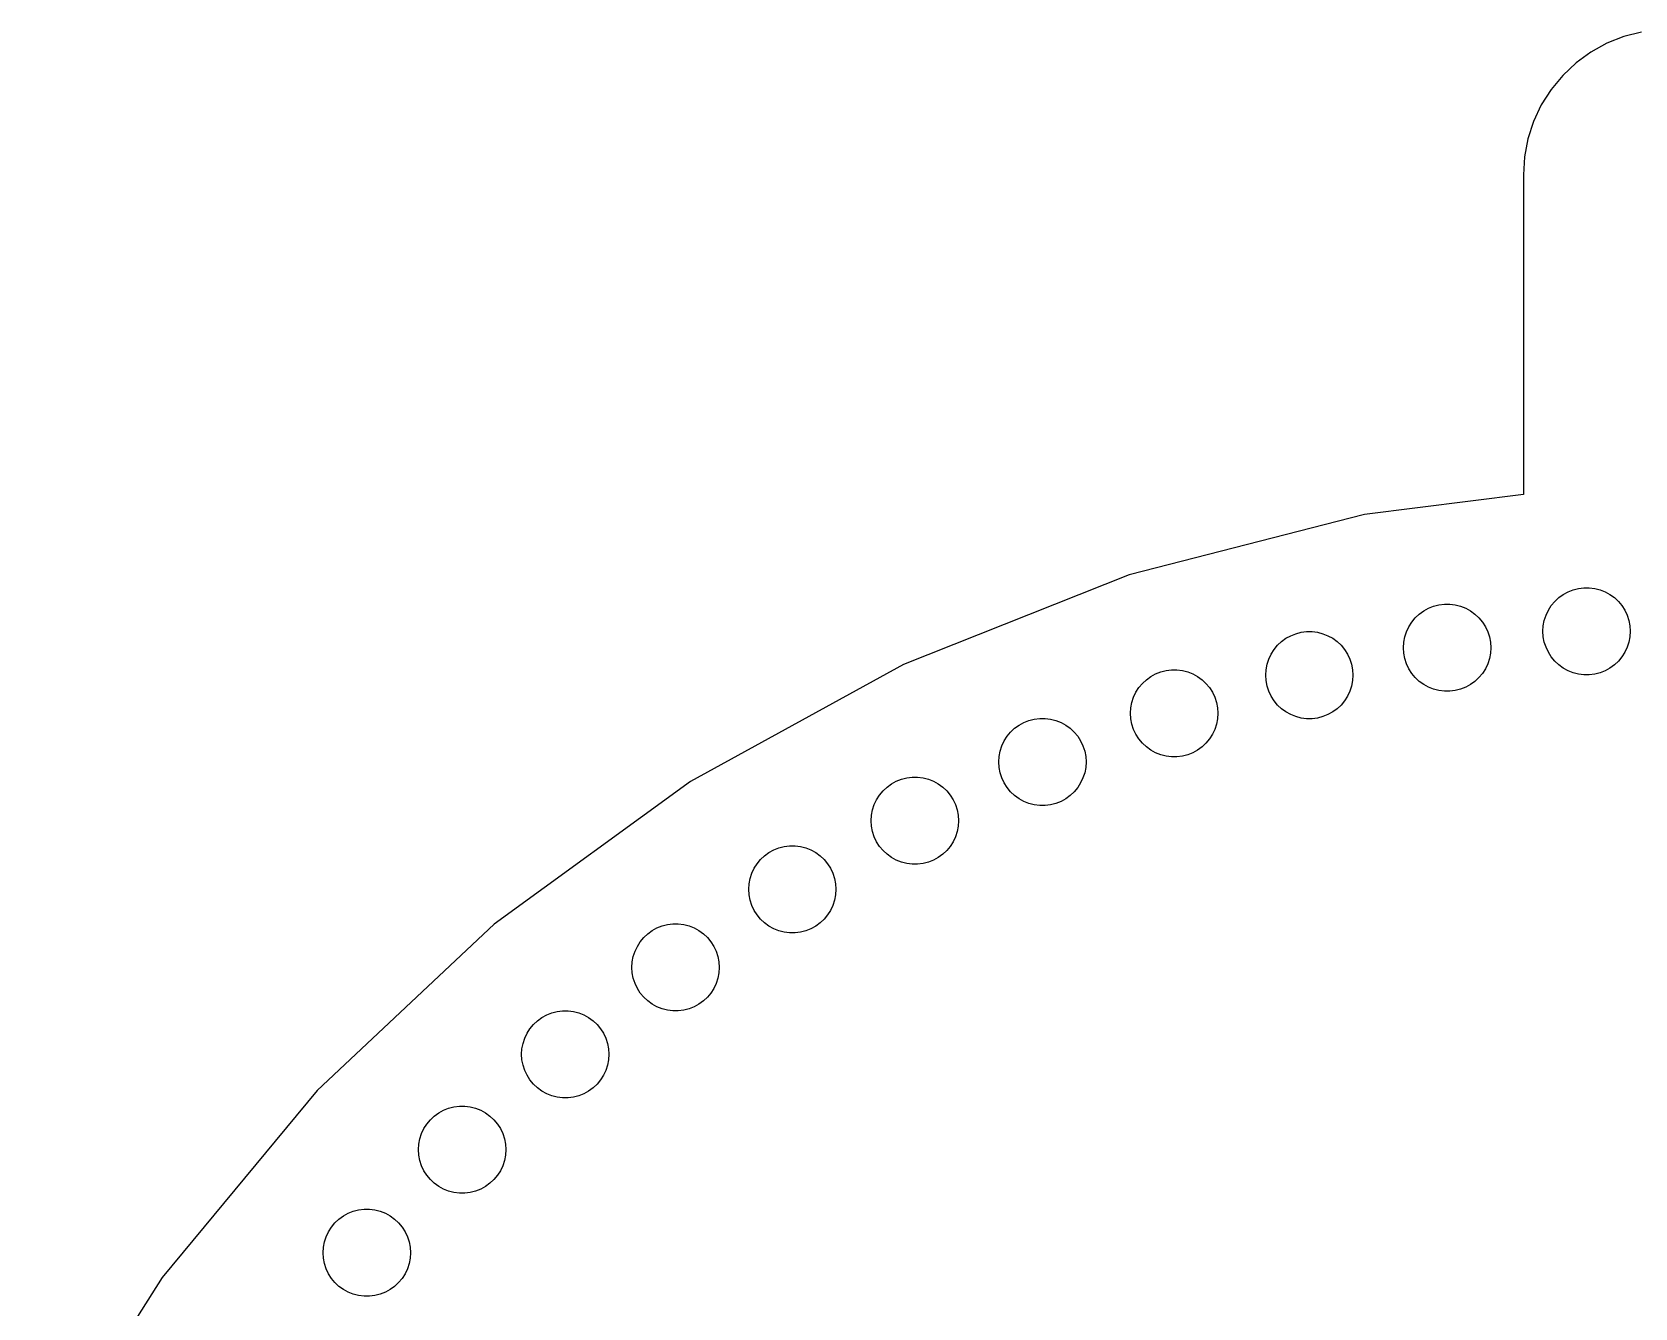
# Model space of a CAD drawing. Header units: metres. Extents: x -82 to 82, y -82 to 82.
# Drawn here: x -58.3 to -3.2, y 38 to 81.9 of the extents above; entities that cross this region are included whole.
import ezdxf

# ---------------------------------------------------------------- set-up
doc = ezdxf.new("R2010")
doc.units = ezdxf.units.M

msp = doc.modelspace()

# ---------------------------------------------------------------- linework, layer by layer
for p, q in [((-3.54507, 81.7553), (-4.12889, 81.5241)), ((-2.9369, 81.9114), (-3.54507, 81.7553)), ((-4.67912, 81.2216), (-5.18712, 80.8526)), ((-4.12889, 81.5241), (-4.67912, 81.2216)), ((-5.18712, 80.8526), (-5.64484, 80.4227)), ((-6.04507, 79.9389), (-6.38153, 79.4088)), ((-5.64484, 80.4227), (-6.04507, 79.9389)), ((-6.38153, 79.4088), (-6.64888, 78.8406)), ((-6.64888, 78.8406), (-6.84291, 78.2434)), ((-6.84291, 78.2434), (-6.96057, 77.6267)), ((-6.96057, 77.6267), (-7, 77)), ((-7, 77), (-7, 66.012)), ((-7, 66.012), (-12.4608, 65.3221)), ((-12.4608, 65.3221), (-20.5496, 63.2453)), ((-20.5496, 63.2453), (-28.3143, 60.171)), ((-6.03876, 62.1921), (-5.91869, 62.3372)), ((-5.91869, 62.3372), (-5.78136, 62.4662)), ((-5.78136, 62.4662), (-5.62897, 62.5769)), ((-5.62897, 62.5769), (-5.4639, 62.6676)), ((-5.4639, 62.6676), (-5.28876, 62.737)), ((-5.28876, 62.737), (-5.10629, 62.7838)), ((-5.10629, 62.7838), (-4.91942, 62.8074)), ((-4.91942, 62.8074), (-4.73105, 62.8074)), ((-4.73105, 62.8074), (-4.54416, 62.7838)), ((-4.54416, 62.7838), (-4.36169, 62.737)), ((-4.36169, 62.737), (-4.18655, 62.6676)), ((-4.18655, 62.6676), (-4.02148, 62.5769)), ((-4.02148, 62.5769), (-3.86909, 62.4662)), ((-3.86909, 62.4662), (-3.73178, 62.3372)), ((-3.73178, 62.3372), (-3.61169, 62.1921)), ((-10.8342, 61.6245), (-10.7142, 61.7697)), ((-10.7142, 61.7697), (-10.5768, 61.8986)), ((-10.5768, 61.8986), (-10.4245, 62.0093)), ((-10.4245, 62.0093), (-10.2594, 62.1001)), ((-10.2594, 62.1001), (-10.0842, 62.1694)), ((-10.0842, 62.1694), (-9.90178, 62.2163)), ((-9.90178, 62.2163), (-9.7149, 62.2399)), ((-9.7149, 62.2399), (-9.52652, 62.2399)), ((-9.52652, 62.2399), (-9.33965, 62.2163)), ((-9.33965, 62.2163), (-9.15718, 62.1694)), ((-9.15718, 62.1694), (-8.98204, 62.1001)), ((-8.98204, 62.1001), (-8.81697, 62.0093)), ((-8.81697, 62.0093), (-8.66458, 61.8986)), ((-8.66458, 61.8986), (-8.52725, 61.7697)), ((-8.52725, 61.7697), (-8.40718, 61.6245)), ((-6.27811, 61.6834), (-6.21989, 61.8626)), ((-6.21989, 61.8626), (-6.13969, 62.033)), ((-6.13969, 62.033), (-6.03876, 62.1921)), ((-3.61169, 62.1921), (-3.51077, 62.033)), ((-3.51077, 62.033), (-3.43056, 61.8626)), ((-3.43056, 61.8626), (-3.37234, 61.6834)), ((-14.9955, 61.158), (-14.8204, 61.2273)), ((-14.8204, 61.2273), (-14.638, 61.2742)), ((-14.638, 61.2742), (-14.4511, 61.2978)), ((-14.4511, 61.2978), (-14.2627, 61.2978)), ((-14.2627, 61.2978), (-14.0758, 61.2742)), ((-14.0758, 61.2742), (-13.8934, 61.2273)), ((-13.8934, 61.2273), (-13.7182, 61.158)), ((-11.0736, 61.1159), (-11.0154, 61.295)), ((-11.0154, 61.295), (-10.9352, 61.4655)), ((-10.9352, 61.4655), (-10.8342, 61.6245)), ((-8.40718, 61.6245), (-8.30626, 61.4655)), ((-8.30626, 61.4655), (-8.22604, 61.295)), ((-8.22604, 61.295), (-8.16783, 61.1159)), ((-6.32523, 61.3104), (-6.3134, 61.4984)), ((-6.3134, 61.1224), (-6.32523, 61.3104)), ((-6.3134, 61.4984), (-6.27811, 61.6834)), ((-3.37234, 61.6834), (-3.33705, 61.4984)), ((-3.33705, 61.4984), (-3.32523, 61.3104)), ((-3.32523, 61.3104), (-3.33705, 61.1224)), ((-15.6713, 60.5234), (-15.5704, 60.6824)), ((-15.5704, 60.6824), (-15.4503, 60.8276)), ((-15.4503, 60.8276), (-15.313, 60.9565)), ((-15.313, 60.9565), (-15.1606, 61.0672)), ((-15.1606, 61.0672), (-14.9955, 61.158)), ((-13.7182, 61.158), (-13.5531, 61.0672)), ((-13.5531, 61.0672), (-13.4007, 60.9565)), ((-13.4007, 60.9565), (-13.2634, 60.8276)), ((-13.2634, 60.8276), (-13.1434, 60.6824)), ((-13.1434, 60.6824), (-13.0424, 60.5234)), ((-11.1207, 60.7428), (-11.1089, 60.9308)), ((-11.1089, 60.5548), (-11.1207, 60.7428)), ((-11.1089, 60.9308), (-11.0736, 61.1159)), ((-8.16783, 61.1159), (-8.13254, 60.9308)), ((-8.13254, 60.9308), (-8.12071, 60.7428)), ((-8.12071, 60.7428), (-8.13254, 60.5548)), ((-6.27811, 60.9374), (-6.3134, 61.1224)), ((-6.21989, 60.7582), (-6.27811, 60.9374)), ((-6.13969, 60.5878), (-6.21989, 60.7582)), ((-3.43056, 60.7582), (-3.51077, 60.5878)), ((-3.37234, 60.9374), (-3.43056, 60.7582)), ((-3.33705, 61.1224), (-3.37234, 60.9374)), ((-28.3143, 60.171), (-35.6325, 56.1478)), ((-15.845, 59.9887), (-15.8098, 60.1738)), ((-15.8098, 60.1738), (-15.7515, 60.3529)), ((-15.7515, 60.3529), (-15.6713, 60.5234)), ((-13.0424, 60.5234), (-12.9622, 60.3529)), ((-12.9622, 60.3529), (-12.904, 60.1738)), ((-12.904, 60.1738), (-12.8687, 59.9887)), ((-11.0736, 60.3698), (-11.1089, 60.5548)), ((-11.0154, 60.1906), (-11.0736, 60.3698)), ((-10.9352, 60.0202), (-11.0154, 60.1906)), ((-8.22604, 60.1906), (-8.30626, 60.0202)), ((-8.16783, 60.3698), (-8.22604, 60.1906)), ((-8.13254, 60.5548), (-8.16783, 60.3698)), ((-6.03876, 60.4287), (-6.13969, 60.5878)), ((-5.91869, 60.2836), (-6.03876, 60.4287)), ((-5.78136, 60.1546), (-5.91869, 60.2836)), ((-5.62897, 60.0439), (-5.78136, 60.1546)), ((-3.86909, 60.1546), (-4.02148, 60.0439)), ((-3.73178, 60.2836), (-3.86909, 60.1546)), ((-3.61169, 60.4287), (-3.73178, 60.2836)), ((-3.51077, 60.5878), (-3.61169, 60.4287)), ((-20.098, 59.5168), (-19.9607, 59.6457)), ((-19.9607, 59.6457), (-19.8083, 59.7565)), ((-19.8083, 59.7565), (-19.6432, 59.8472)), ((-19.6432, 59.8472), (-19.4681, 59.9165)), ((-19.4681, 59.9165), (-19.2856, 59.9634)), ((-19.2856, 59.9634), (-19.0987, 59.987)), ((-19.0987, 59.987), (-18.9104, 59.987)), ((-18.9104, 59.987), (-18.7235, 59.9634)), ((-18.7235, 59.9634), (-18.541, 59.9165)), ((-18.541, 59.9165), (-18.3659, 59.8472)), ((-18.3659, 59.8472), (-18.2008, 59.7565)), ((-18.2008, 59.7565), (-18.0484, 59.6457)), ((-18.0484, 59.6457), (-17.9111, 59.5168)), ((-15.8569, 59.8008), (-15.845, 59.9887)), ((-15.845, 59.6127), (-15.8569, 59.8008)), ((-15.8098, 59.4277), (-15.845, 59.6127)), ((-12.8687, 59.6127), (-12.904, 59.4277)), ((-12.8687, 59.9887), (-12.8569, 59.8008)), ((-12.8569, 59.8008), (-12.8687, 59.6127)), ((-10.8342, 59.8611), (-10.9352, 60.0202)), ((-10.7142, 59.716), (-10.8342, 59.8611)), ((-10.5768, 59.5871), (-10.7142, 59.716)), ((-10.4245, 59.4763), (-10.5768, 59.5871)), ((-8.66458, 59.5871), (-8.81697, 59.4763)), ((-8.52725, 59.716), (-8.66458, 59.5871)), ((-8.40718, 59.8611), (-8.52725, 59.716)), ((-8.30626, 60.0202), (-8.40718, 59.8611)), ((-5.4639, 59.9532), (-5.62897, 60.0439)), ((-5.28876, 59.8838), (-5.4639, 59.9532)), ((-5.10629, 59.837), (-5.28876, 59.8838)), ((-4.91942, 59.8134), (-5.10629, 59.837)), ((-4.73105, 59.8134), (-4.91942, 59.8134)), ((-4.54416, 59.837), (-4.73105, 59.8134)), ((-4.36169, 59.8838), (-4.54416, 59.837)), ((-4.18655, 59.9532), (-4.36169, 59.8838)), ((-4.02148, 60.0439), (-4.18655, 59.9532)), ((-20.4574, 58.863), (-20.3992, 59.0422)), ((-20.3992, 59.0422), (-20.319, 59.2126)), ((-20.319, 59.2126), (-20.2181, 59.3716)), ((-20.2181, 59.3716), (-20.098, 59.5168)), ((-17.9111, 59.5168), (-17.791, 59.3716)), ((-17.791, 59.3716), (-17.6901, 59.2126)), ((-17.6901, 59.2126), (-17.6099, 59.0422)), ((-17.6099, 59.0422), (-17.5517, 58.863)), ((-15.7515, 59.2486), (-15.8098, 59.4277)), ((-15.6713, 59.0781), (-15.7515, 59.2486)), ((-15.5704, 58.9191), (-15.6713, 59.0781)), ((-13.0424, 59.0781), (-13.1434, 58.9191)), ((-12.9622, 59.2486), (-13.0424, 59.0781)), ((-12.904, 59.4277), (-12.9622, 59.2486)), ((-10.2594, 59.3856), (-10.4245, 59.4763)), ((-10.0842, 59.3162), (-10.2594, 59.3856)), ((-9.90178, 59.2694), (-10.0842, 59.3162)), ((-9.7149, 59.2458), (-9.90178, 59.2694)), ((-9.52652, 59.2458), (-9.7149, 59.2458)), ((-9.33965, 59.2694), (-9.52652, 59.2458)), ((-9.15718, 59.3162), (-9.33965, 59.2694)), ((-8.98204, 59.3856), (-9.15718, 59.3162)), ((-8.81697, 59.4763), (-8.98204, 59.3856)), ((-20.5045, 58.49), (-20.4927, 58.678)), ((-20.4927, 58.302), (-20.5045, 58.49)), ((-20.4927, 58.678), (-20.4574, 58.863)), ((-17.5517, 58.863), (-17.5164, 58.678)), ((-17.5164, 58.678), (-17.5045, 58.49)), ((-17.5045, 58.49), (-17.5164, 58.302)), ((-15.4503, 58.7739), (-15.5704, 58.9191)), ((-15.313, 58.645), (-15.4503, 58.7739)), ((-15.1606, 58.5343), (-15.313, 58.645)), ((-14.9955, 58.4435), (-15.1606, 58.5343)), ((-14.8204, 58.3742), (-14.9955, 58.4435)), ((-13.7182, 58.4435), (-13.8934, 58.3742)), ((-13.5531, 58.5343), (-13.7182, 58.4435)), ((-13.4007, 58.645), (-13.5531, 58.5343)), ((-13.2634, 58.7739), (-13.4007, 58.645)), ((-13.1434, 58.9191), (-13.2634, 58.7739)), ((-24.6285, 57.8454), (-24.4912, 57.9743)), ((-24.4912, 57.9743), (-24.3388, 58.0851)), ((-24.3388, 58.0851), (-24.1737, 58.1758)), ((-24.1737, 58.1758), (-23.9986, 58.2452)), ((-23.9986, 58.2452), (-23.8161, 58.292)), ((-23.8161, 58.292), (-23.6292, 58.3156)), ((-23.6292, 58.3156), (-23.4408, 58.3156)), ((-23.4408, 58.3156), (-23.254, 58.292)), ((-23.254, 58.292), (-23.0715, 58.2452)), ((-23.0715, 58.2452), (-22.8964, 58.1758)), ((-22.8964, 58.1758), (-22.7313, 58.0851)), ((-22.7313, 58.0851), (-22.5789, 57.9743)), ((-22.5789, 57.9743), (-22.4416, 57.8454)), ((-20.4574, 58.1169), (-20.4927, 58.302)), ((-20.3992, 57.9378), (-20.4574, 58.1169)), ((-20.319, 57.7673), (-20.3992, 57.9378)), ((-17.6099, 57.9378), (-17.6901, 57.7673)), ((-17.5517, 58.1169), (-17.6099, 57.9378)), ((-17.5164, 58.302), (-17.5517, 58.1169)), ((-14.638, 58.3273), (-14.8204, 58.3742)), ((-14.4511, 58.3037), (-14.638, 58.3273)), ((-14.2627, 58.3037), (-14.4511, 58.3037)), ((-14.0758, 58.3273), (-14.2627, 58.3037)), ((-13.8934, 58.3742), (-14.0758, 58.3273)), ((-24.9879, 57.1916), (-24.9297, 57.3708)), ((-24.9297, 57.3708), (-24.8495, 57.5412)), ((-24.8495, 57.5412), (-24.7486, 57.7003)), ((-24.7486, 57.7003), (-24.6285, 57.8454)), ((-22.4416, 57.8454), (-22.3215, 57.7003)), ((-22.3215, 57.7003), (-22.2206, 57.5412)), ((-22.2206, 57.5412), (-22.1404, 57.3708)), ((-22.1404, 57.3708), (-22.0822, 57.1916)), ((-20.2181, 57.6083), (-20.319, 57.7673)), ((-20.098, 57.4632), (-20.2181, 57.6083)), ((-19.9607, 57.3342), (-20.098, 57.4632)), ((-19.8083, 57.2235), (-19.9607, 57.3342)), ((-18.0484, 57.3342), (-18.2008, 57.2235)), ((-17.9111, 57.4632), (-18.0484, 57.3342)), ((-17.791, 57.6083), (-17.9111, 57.4632)), ((-17.6901, 57.7673), (-17.791, 57.6083)), ((-25.035, 56.8186), (-25.0232, 57.0066)), ((-25.0232, 56.6306), (-25.035, 56.8186)), ((-25.0232, 57.0066), (-24.9879, 57.1916)), ((-22.0822, 57.1916), (-22.0469, 57.0066)), ((-22.0469, 57.0066), (-22.035, 56.8186)), ((-22.035, 56.8186), (-22.0469, 56.6306)), ((-19.6432, 57.1327), (-19.8083, 57.2235)), ((-19.4681, 57.0634), (-19.6432, 57.1327)), ((-19.2856, 57.0165), (-19.4681, 57.0634)), ((-19.0987, 56.9929), (-19.2856, 57.0165)), ((-18.9104, 56.9929), (-19.0987, 56.9929)), ((-18.7235, 57.0165), (-18.9104, 56.9929)), ((-18.541, 57.0634), (-18.7235, 57.0165)), ((-18.3659, 57.1327), (-18.541, 57.0634)), ((-18.2008, 57.2235), (-18.3659, 57.1327)), ((-28.5591, 56.1541), (-28.3839, 56.2235)), ((-28.3839, 56.2235), (-28.2015, 56.2703)), ((-28.2015, 56.2703), (-28.0146, 56.2939)), ((-28.0146, 56.2939), (-27.8262, 56.2939)), ((-27.8262, 56.2939), (-27.6393, 56.2703)), ((-27.6393, 56.2703), (-27.4569, 56.2235)), ((-27.4569, 56.2235), (-27.2817, 56.1541)), ((-24.9879, 56.4456), (-25.0232, 56.6306)), ((-24.9297, 56.2664), (-24.9879, 56.4456)), ((-24.8495, 56.096), (-24.9297, 56.2664)), ((-22.1404, 56.2664), (-22.2206, 56.096)), ((-22.0822, 56.4456), (-22.1404, 56.2664)), ((-22.0469, 56.6306), (-22.0822, 56.4456)), ((-35.6325, 56.1478), (-42.3887, 51.2391)), ((-29.2349, 55.5195), (-29.1339, 55.6786)), ((-29.1339, 55.6786), (-29.0139, 55.8237)), ((-29.0139, 55.8237), (-28.8765, 55.9527)), ((-28.8765, 55.9527), (-28.7242, 56.0634)), ((-28.7242, 56.0634), (-28.5591, 56.1541)), ((-27.2817, 56.1541), (-27.1167, 56.0634)), ((-27.1167, 56.0634), (-26.9643, 55.9527)), ((-26.9643, 55.9527), (-26.827, 55.8237)), ((-26.827, 55.8237), (-26.7069, 55.6786)), ((-26.7069, 55.6786), (-26.6059, 55.5195)), ((-24.7486, 55.9369), (-24.8495, 56.096)), ((-24.6285, 55.7918), (-24.7486, 55.9369)), ((-24.4912, 55.6628), (-24.6285, 55.7918)), ((-22.4416, 55.7918), (-22.5789, 55.6628)), ((-22.3215, 55.9369), (-22.4416, 55.7918)), ((-22.2206, 56.096), (-22.3215, 55.9369)), ((-29.4086, 54.9849), (-29.3733, 55.1699)), ((-29.3733, 55.1699), (-29.3151, 55.3491)), ((-29.3151, 55.3491), (-29.2349, 55.5195)), ((-26.6059, 55.5195), (-26.5257, 55.3491)), ((-26.5257, 55.3491), (-26.4675, 55.1699)), ((-26.4675, 55.1699), (-26.4322, 54.9849)), ((-24.3388, 55.5521), (-24.4912, 55.6628)), ((-24.1737, 55.4613), (-24.3388, 55.5521)), ((-23.9986, 55.392), (-24.1737, 55.4613)), ((-23.8161, 55.3452), (-23.9986, 55.392)), ((-23.6292, 55.3215), (-23.8161, 55.3452)), ((-23.4408, 55.3215), (-23.6292, 55.3215)), ((-23.254, 55.3452), (-23.4408, 55.3215)), ((-23.0715, 55.392), (-23.254, 55.3452)), ((-22.8964, 55.4613), (-23.0715, 55.392)), ((-22.7313, 55.5521), (-22.8964, 55.4613)), ((-22.5789, 55.6628), (-22.7313, 55.5521)), ((-29.4204, 54.7969), (-29.4086, 54.9849)), ((-29.4086, 54.6089), (-29.4204, 54.7969)), ((-29.3733, 54.4239), (-29.4086, 54.6089)), ((-26.4322, 54.6089), (-26.4675, 54.4239)), ((-26.4322, 54.9849), (-26.4204, 54.7969)), ((-26.4204, 54.7969), (-26.4322, 54.6089)), ((-29.3151, 54.2447), (-29.3733, 54.4239)), ((-29.2349, 54.0743), (-29.3151, 54.2447)), ((-29.1339, 53.9152), (-29.2349, 54.0743)), ((-26.6059, 54.0743), (-26.7069, 53.9152)), ((-26.5257, 54.2447), (-26.6059, 54.0743)), ((-26.4675, 54.4239), (-26.5257, 54.2447)), ((-33.3472, 53.319), (-33.2271, 53.4642)), ((-33.2271, 53.4642), (-33.0898, 53.5931)), ((-33.0898, 53.5931), (-32.9374, 53.7039)), ((-32.9374, 53.7039), (-32.7723, 53.7946)), ((-32.7723, 53.7946), (-32.5972, 53.864)), ((-32.5972, 53.864), (-32.4147, 53.9108)), ((-32.4147, 53.9108), (-32.2278, 53.9344)), ((-32.2278, 53.9344), (-32.0395, 53.9344)), ((-32.0395, 53.9344), (-31.8526, 53.9108)), ((-31.8526, 53.9108), (-31.6701, 53.864)), ((-31.6701, 53.864), (-31.495, 53.7946)), ((-31.495, 53.7946), (-31.3299, 53.7039)), ((-31.3299, 53.7039), (-31.1775, 53.5931)), ((-31.1775, 53.5931), (-31.0402, 53.4642)), ((-31.0402, 53.4642), (-30.9201, 53.319)), ((-29.0139, 53.7701), (-29.1339, 53.9152)), ((-28.8765, 53.6411), (-29.0139, 53.7701)), ((-28.7242, 53.5304), (-28.8765, 53.6411)), ((-28.5591, 53.4397), (-28.7242, 53.5304)), ((-27.1167, 53.5304), (-27.2817, 53.4397)), ((-26.9643, 53.6411), (-27.1167, 53.5304)), ((-26.827, 53.7701), (-26.9643, 53.6411)), ((-26.7069, 53.9152), (-26.827, 53.7701)), ((-33.5865, 52.8104), (-33.5283, 52.9895)), ((-33.5283, 52.9895), (-33.4481, 53.16)), ((-33.4481, 53.16), (-33.3472, 53.319)), ((-30.9201, 53.319), (-30.8192, 53.16)), ((-30.8192, 53.16), (-30.739, 52.9895)), ((-30.739, 52.9895), (-30.6808, 52.8104)), ((-28.3839, 53.3703), (-28.5591, 53.4397)), ((-28.2015, 53.3235), (-28.3839, 53.3703)), ((-28.0146, 53.2999), (-28.2015, 53.3235)), ((-27.8262, 53.2999), (-28.0146, 53.2999)), ((-27.6393, 53.3235), (-27.8262, 53.2999)), ((-27.4569, 53.3703), (-27.6393, 53.3235)), ((-27.2817, 53.4397), (-27.4569, 53.3703)), ((-33.6337, 52.4374), (-33.6218, 52.6254)), ((-33.6218, 52.2494), (-33.6337, 52.4374)), ((-33.6218, 52.6254), (-33.5865, 52.8104)), ((-30.6808, 52.8104), (-30.6455, 52.6254)), ((-30.6455, 52.6254), (-30.6337, 52.4374)), ((-30.6337, 52.4374), (-30.6455, 52.2494)), ((-33.5865, 52.0643), (-33.6218, 52.2494)), ((-33.5283, 51.8852), (-33.5865, 52.0643)), ((-33.4481, 51.7147), (-33.5283, 51.8852)), ((-30.739, 51.8852), (-30.8192, 51.7147)), ((-30.6808, 52.0643), (-30.739, 51.8852)), ((-30.6455, 52.2494), (-30.6808, 52.0643)), ((-33.3472, 51.5557), (-33.4481, 51.7147)), ((-33.2271, 51.4105), (-33.3472, 51.5557)), ((-33.0898, 51.2816), (-33.2271, 51.4105)), ((-32.9374, 51.1709), (-33.0898, 51.2816)), ((-31.1775, 51.2816), (-31.3299, 51.1709)), ((-31.0402, 51.4105), (-31.1775, 51.2816)), ((-30.9201, 51.5557), (-31.0402, 51.4105)), ((-30.8192, 51.7147), (-30.9201, 51.5557)), ((-42.3887, 51.2391), (-48.4764, 45.5224)), ((-37.3623, 50.6362), (-37.2422, 50.7814)), ((-37.2422, 50.7814), (-37.1049, 50.9103)), ((-37.1049, 50.9103), (-36.9525, 51.021)), ((-36.9525, 51.021), (-36.7875, 51.1118)), ((-36.7875, 51.1118), (-36.6123, 51.1811)), ((-36.6123, 51.1811), (-36.4299, 51.228)), ((-36.4299, 51.228), (-36.243, 51.2516)), ((-36.243, 51.2516), (-36.0546, 51.2516)), ((-36.0546, 51.2516), (-35.8677, 51.228)), ((-35.8677, 51.228), (-35.6853, 51.1811)), ((-35.6853, 51.1811), (-35.5101, 51.1118)), ((-35.5101, 51.1118), (-35.345, 51.021)), ((-35.345, 51.021), (-35.1927, 50.9103)), ((-35.1927, 50.9103), (-35.0553, 50.7814)), ((-35.0553, 50.7814), (-34.9353, 50.6362)), ((-32.7723, 51.0801), (-32.9374, 51.1709)), ((-32.5972, 51.0108), (-32.7723, 51.0801)), ((-32.4147, 50.9639), (-32.5972, 51.0108)), ((-32.2278, 50.9403), (-32.4147, 50.9639)), ((-32.0395, 50.9403), (-32.2278, 50.9403)), ((-31.8526, 50.9639), (-32.0395, 50.9403)), ((-31.6701, 51.0108), (-31.8526, 50.9639)), ((-31.495, 51.0801), (-31.6701, 51.0108)), ((-31.3299, 51.1709), (-31.495, 51.0801)), ((-37.6017, 50.1276), (-37.5435, 50.3067)), ((-37.5435, 50.3067), (-37.4632, 50.4772)), ((-37.4632, 50.4772), (-37.3623, 50.6362)), ((-34.9353, 50.6362), (-34.8343, 50.4772)), ((-34.8343, 50.4772), (-34.7541, 50.3067)), ((-34.7541, 50.3067), (-34.6959, 50.1276)), ((-37.6488, 49.7545), (-37.637, 49.9425)), ((-37.637, 49.5665), (-37.6488, 49.7545)), ((-37.637, 49.9425), (-37.6017, 50.1276)), ((-34.6959, 50.1276), (-34.6606, 49.9425)), ((-34.6606, 49.9425), (-34.6488, 49.7545)), ((-34.6488, 49.7545), (-34.6606, 49.5665)), ((-37.6017, 49.3815), (-37.637, 49.5665)), ((-37.5435, 49.2023), (-37.6017, 49.3815)), ((-37.4632, 49.0319), (-37.5435, 49.2023)), ((-34.7541, 49.2023), (-34.8343, 49.0319)), ((-34.6959, 49.3815), (-34.7541, 49.2023)), ((-34.6606, 49.5665), (-34.6959, 49.3815)), ((-37.3623, 48.8729), (-37.4632, 49.0319)), ((-37.2422, 48.7277), (-37.3623, 48.8729)), ((-37.1049, 48.5988), (-37.2422, 48.7277)), ((-36.9525, 48.4881), (-37.1049, 48.5988)), ((-35.1927, 48.5988), (-35.345, 48.4881)), ((-35.0553, 48.7277), (-35.1927, 48.5988)), ((-34.9353, 48.8729), (-35.0553, 48.7277)), ((-34.8343, 49.0319), (-34.9353, 48.8729)), ((-40.8972, 47.9207), (-40.7448, 48.0314)), ((-40.7448, 48.0314), (-40.5797, 48.1222)), ((-40.5797, 48.1222), (-40.4046, 48.1915)), ((-40.4046, 48.1915), (-40.2221, 48.2384)), ((-40.2221, 48.2384), (-40.0352, 48.262)), ((-40.0352, 48.262), (-39.8469, 48.262)), ((-39.8469, 48.262), (-39.66, 48.2384)), ((-39.66, 48.2384), (-39.4775, 48.1915)), ((-39.4775, 48.1915), (-39.3024, 48.1222)), ((-39.3024, 48.1222), (-39.1373, 48.0314)), ((-39.1373, 48.0314), (-38.9849, 47.9207)), ((-36.7875, 48.3973), (-36.9525, 48.4881)), ((-36.6123, 48.328), (-36.7875, 48.3973)), ((-36.4299, 48.2811), (-36.6123, 48.328)), ((-36.243, 48.2575), (-36.4299, 48.2811)), ((-36.0546, 48.2575), (-36.243, 48.2575)), ((-35.8677, 48.2811), (-36.0546, 48.2575)), ((-35.6853, 48.328), (-35.8677, 48.2811)), ((-35.5101, 48.3973), (-35.6853, 48.328)), ((-35.345, 48.4881), (-35.5101, 48.3973)), ((-41.3357, 47.3172), (-41.2555, 47.4876)), ((-41.2555, 47.4876), (-41.1546, 47.6466)), ((-41.1546, 47.6466), (-41.0345, 47.7918)), ((-41.0345, 47.7918), (-40.8972, 47.9207)), ((-38.9849, 47.9207), (-38.8476, 47.7918)), ((-38.8476, 47.7918), (-38.7275, 47.6466)), ((-38.7275, 47.6466), (-38.6266, 47.4876)), ((-38.6266, 47.4876), (-38.5464, 47.3172)), ((-41.4411, 46.765), (-41.4292, 46.953)), ((-41.4292, 46.953), (-41.3939, 47.138)), ((-41.3939, 47.138), (-41.3357, 47.3172)), ((-38.5464, 47.3172), (-38.4882, 47.138)), ((-38.4882, 47.138), (-38.4529, 46.953)), ((-38.4529, 46.953), (-38.4411, 46.765)), ((-41.4292, 46.577), (-41.4411, 46.765)), ((-41.3939, 46.3919), (-41.4292, 46.577)), ((-41.3357, 46.2128), (-41.3939, 46.3919)), ((-38.4882, 46.3919), (-38.5464, 46.2128)), ((-38.4529, 46.577), (-38.4882, 46.3919)), ((-38.4411, 46.765), (-38.4529, 46.577)), ((-41.2555, 46.0423), (-41.3357, 46.2128)), ((-41.1546, 45.8833), (-41.2555, 46.0423)), ((-41.0345, 45.7381), (-41.1546, 45.8833)), ((-38.7275, 45.8833), (-38.8476, 45.7381)), ((-38.6266, 46.0423), (-38.7275, 45.8833)), ((-38.5464, 46.2128), (-38.6266, 46.0423)), ((-48.4764, 45.5224), (-53.7996, 39.0877)), ((-40.8972, 45.6092), (-41.0345, 45.7381)), ((-40.7448, 45.4985), (-40.8972, 45.6092)), ((-40.5797, 45.4077), (-40.7448, 45.4985)), ((-40.4046, 45.3384), (-40.5797, 45.4077)), ((-40.2221, 45.2915), (-40.4046, 45.3384)), ((-40.0352, 45.2679), (-40.2221, 45.2915)), ((-39.8469, 45.2679), (-40.0352, 45.2679)), ((-39.66, 45.2915), (-39.8469, 45.2679)), ((-39.4775, 45.3384), (-39.66, 45.2915)), ((-39.3024, 45.4077), (-39.4775, 45.3384)), ((-39.1373, 45.4985), (-39.3024, 45.4077)), ((-38.9849, 45.6092), (-39.1373, 45.4985)), ((-38.8476, 45.7381), (-38.9849, 45.6092)), ((-44.5805, 44.5139), (-44.4432, 44.6428)), ((-44.4432, 44.6428), (-44.2908, 44.7536)), ((-44.2908, 44.7536), (-44.1257, 44.8443)), ((-44.1257, 44.8443), (-43.9506, 44.9137)), ((-43.9506, 44.9137), (-43.7681, 44.9605)), ((-43.7681, 44.9605), (-43.5813, 44.9841)), ((-43.5813, 44.9841), (-43.3929, 44.9841)), ((-43.3929, 44.9841), (-43.206, 44.9605)), ((-43.206, 44.9605), (-43.0235, 44.9137)), ((-43.0235, 44.9137), (-42.8484, 44.8443)), ((-42.8484, 44.8443), (-42.6833, 44.7536)), ((-42.6833, 44.7536), (-42.5309, 44.6428)), ((-42.5309, 44.6428), (-42.3936, 44.5139)), ((-44.8817, 44.0392), (-44.8015, 44.2097)), ((-44.8015, 44.2097), (-44.7006, 44.3687)), ((-44.7006, 44.3687), (-44.5805, 44.5139)), ((-42.3936, 44.5139), (-42.2735, 44.3687)), ((-42.2735, 44.3687), (-42.1726, 44.2097)), ((-42.1726, 44.2097), (-42.0924, 44.0392)), ((-44.9871, 43.4871), (-44.9752, 43.6751)), ((-44.9752, 43.6751), (-44.9399, 43.8601)), ((-44.9399, 43.8601), (-44.8817, 44.0392)), ((-42.0924, 44.0392), (-42.0342, 43.8601)), ((-42.0342, 43.8601), (-41.9989, 43.6751)), ((-41.9989, 43.6751), (-41.9871, 43.4871)), ((-44.9752, 43.2991), (-44.9871, 43.4871)), ((-44.9399, 43.114), (-44.9752, 43.2991)), ((-44.8817, 42.9349), (-44.9399, 43.114)), ((-42.0342, 43.114), (-42.0924, 42.9349)), ((-41.9989, 43.2991), (-42.0342, 43.114)), ((-41.9871, 43.4871), (-41.9989, 43.2991)), ((-44.8015, 42.7644), (-44.8817, 42.9349)), ((-44.7006, 42.6054), (-44.8015, 42.7644)), ((-44.5805, 42.4602), (-44.7006, 42.6054)), ((-44.4432, 42.3313), (-44.5805, 42.4602)), ((-42.3936, 42.4602), (-42.5309, 42.3313)), ((-42.2735, 42.6054), (-42.3936, 42.4602)), ((-42.1726, 42.7644), (-42.2735, 42.6054)), ((-42.0924, 42.9349), (-42.1726, 42.7644)), ((-44.2908, 42.2206), (-44.4432, 42.3313)), ((-44.1257, 42.1298), (-44.2908, 42.2206)), ((-43.9506, 42.0605), (-44.1257, 42.1298)), ((-43.7681, 42.0136), (-43.9506, 42.0605)), ((-43.5813, 41.99), (-43.7681, 42.0136)), ((-43.3929, 41.99), (-43.5813, 41.99)), ((-43.206, 42.0136), (-43.3929, 41.99)), ((-43.0235, 42.0605), (-43.206, 42.0136)), ((-42.8484, 42.1298), (-43.0235, 42.0605)), ((-42.6833, 42.2206), (-42.8484, 42.1298)), ((-42.5309, 42.3313), (-42.6833, 42.2206)), ((-47.4036, 41.2983), (-47.2285, 41.3676)), ((-47.2285, 41.3676), (-47.046, 41.4145)), ((-47.046, 41.4145), (-46.8591, 41.4381)), ((-46.8591, 41.4381), (-46.6708, 41.4381)), ((-46.6708, 41.4381), (-46.4839, 41.4145)), ((-46.4839, 41.4145), (-46.3014, 41.3676)), ((-46.3014, 41.3676), (-46.1263, 41.2983)), ((-48.0794, 40.6637), (-47.9785, 40.8227)), ((-47.9785, 40.8227), (-47.8584, 40.9679)), ((-47.8584, 40.9679), (-47.7211, 41.0968)), ((-47.7211, 41.0968), (-47.5687, 41.2075)), ((-47.5687, 41.2075), (-47.4036, 41.2983)), ((-46.1263, 41.2983), (-45.9612, 41.2075)), ((-45.9612, 41.2075), (-45.8088, 41.0968)), ((-45.8088, 41.0968), (-45.6715, 40.9679)), ((-45.6715, 40.9679), (-45.5514, 40.8227)), ((-45.5514, 40.8227), (-45.4505, 40.6637)), ((-48.2531, 40.129), (-48.2178, 40.3141)), ((-48.2178, 40.3141), (-48.1596, 40.4932)), ((-48.1596, 40.4932), (-48.0794, 40.6637)), ((-45.4505, 40.6637), (-45.3703, 40.4932)), ((-45.3703, 40.4932), (-45.3121, 40.3141)), ((-45.3121, 40.3141), (-45.2768, 40.129)), ((-48.265, 39.9411), (-48.2531, 40.129)), ((-48.2531, 39.7531), (-48.265, 39.9411)), ((-48.2178, 39.568), (-48.2531, 39.7531)), ((-45.2768, 39.7531), (-45.3121, 39.568)), ((-45.2768, 40.129), (-45.265, 39.9411)), ((-45.265, 39.9411), (-45.2768, 39.7531)), ((-48.1596, 39.3889), (-48.2178, 39.568)), ((-48.0794, 39.2184), (-48.1596, 39.3889)), ((-47.9785, 39.0594), (-48.0794, 39.2184)), ((-45.4505, 39.2184), (-45.5514, 39.0594)), ((-45.3703, 39.3889), (-45.4505, 39.2184)), ((-45.3121, 39.568), (-45.3703, 39.3889)), ((-53.7996, 39.0877), (-58.2744, 32.0366)), ((-47.8584, 38.9142), (-47.9785, 39.0594)), ((-47.7211, 38.7853), (-47.8584, 38.9142)), ((-47.5687, 38.6746), (-47.7211, 38.7853)), ((-47.4036, 38.5838), (-47.5687, 38.6746)), ((-47.2285, 38.5145), (-47.4036, 38.5838)), ((-46.1263, 38.5838), (-46.3014, 38.5145)), ((-45.9612, 38.6746), (-46.1263, 38.5838)), ((-45.8088, 38.7853), (-45.9612, 38.6746)), ((-45.6715, 38.9142), (-45.8088, 38.7853)), ((-45.5514, 39.0594), (-45.6715, 38.9142)), ((-47.046, 38.4676), (-47.2285, 38.5145)), ((-46.8591, 38.444), (-47.046, 38.4676)), ((-46.6708, 38.444), (-46.8591, 38.444)), ((-46.4839, 38.4676), (-46.6708, 38.444)), ((-46.3014, 38.5145), (-46.4839, 38.4676))]:
    msp.add_line(p, q)

doc.saveas('drawing.dxf')
